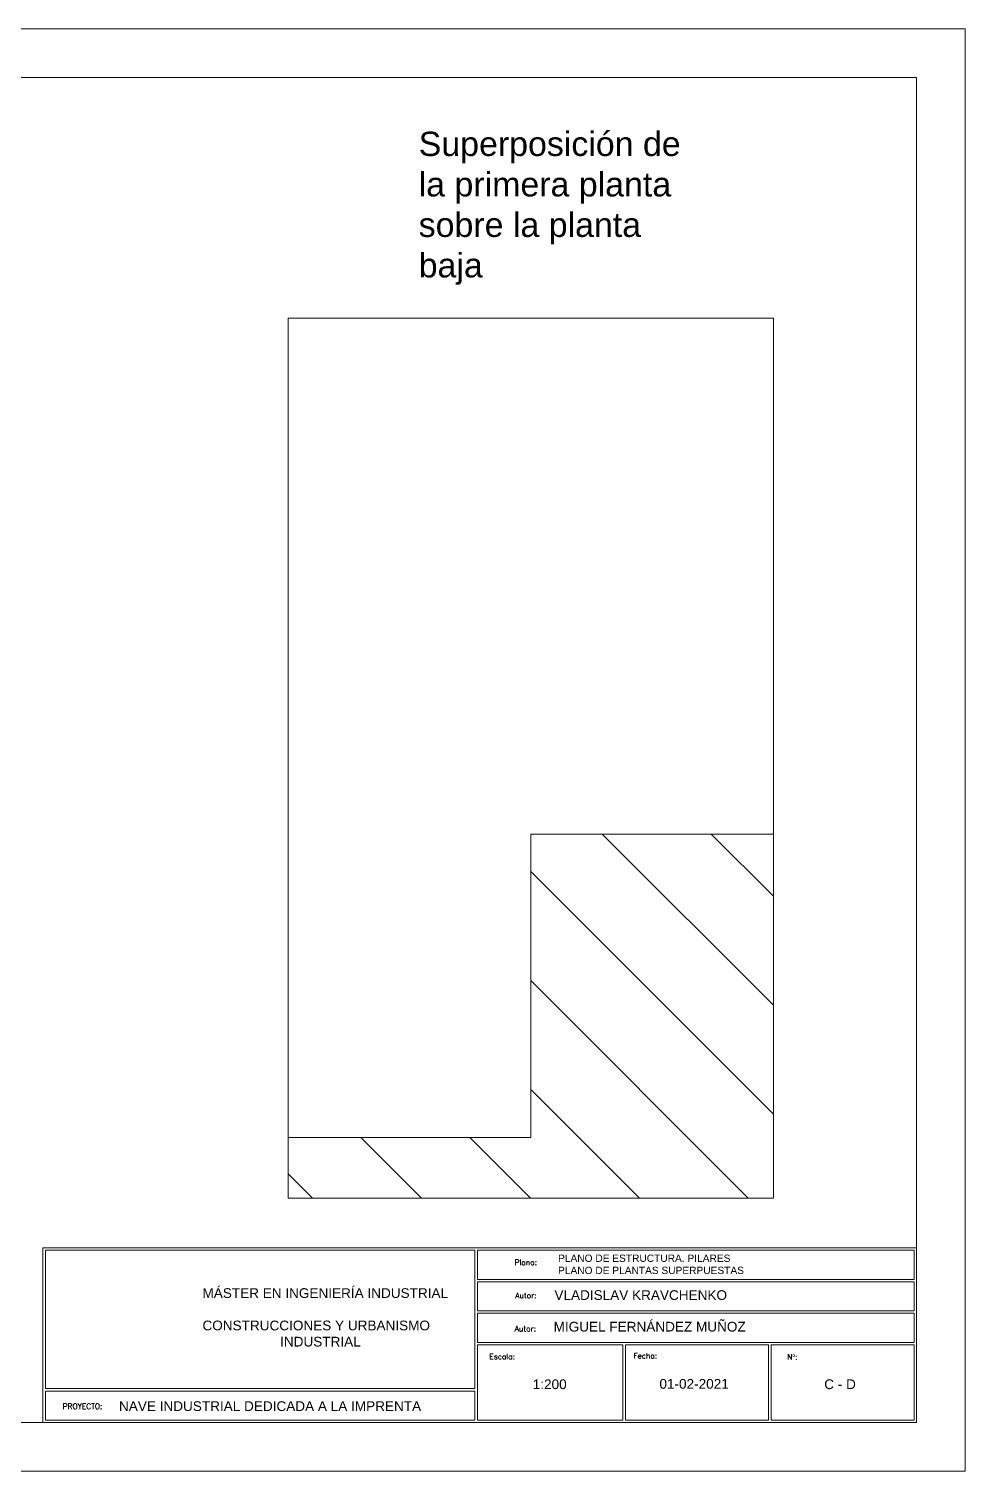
# Model space of a CAD drawing. Header units: inches. Extents: x 48 to 72981, y 3 to 49153.
# Drawn here: x 115.51 to 134.8, y 35.38 to 65.08 of the extents above; entities that cross this region are included whole.
import ezdxf

# ---------------------------------------------------------------- set-up
doc = ezdxf.new("R2010")
doc.units = ezdxf.units.IN
doc.layers.get('0').update_dxf_attribs({"lineweight": 9})
for name, color, linetype, lineweight in [('Plano1', 7, 'Continuous', 9), ('Plano2', 7, 'Continuous', 9), ('VG', 7, 'Continuous', 9)]:
    doc.layers.add(name, color=color, linetype=linetype, lineweight=lineweight)
doc.styles.get("Standard").update_dxf_attribs({"font": 'arial.ttf'})

# ---------------------------------------------------------------- blocks, each defined once
blk = doc.blocks.new('PLANTILLA')
for p, q in [((72903.71, 49199.611), (72885.71, 49199.611)), ((72885.71, 49199.611), (72885.71, 49196.011)), ((72885.76, 49196.711), (72885.76, 49199.561)), ((72885.76, 49199.561), (72894.61, 49199.561)), ((72894.61, 49199.561), (72894.61, 49198.911)), ((72894.66, 49199.561), (72903.66, 49199.561)), ((72894.66, 49198.961), (72894.66, 49199.561)), ((72903.66, 49199.561), (72903.66, 49198.961)), ((72903.71, 49196.011), (72903.71, 49199.611)), ((72903.66, 49198.961), (72894.66, 49198.961)), ((72894.61, 49198.911), (72894.61, 49198.261)), ((72894.66, 49198.911), (72903.66, 49198.911)), ((72894.66, 49198.311), (72894.66, 49198.911)), ((72903.66, 49198.911), (72903.66, 49198.311)), ((72894.61, 49198.261), (72894.61, 49197.611)), ((72903.66, 49198.311), (72894.66, 49198.311)), ((72894.66, 49198.261), (72903.66, 49198.261)), ((72894.66, 49197.661), (72894.66, 49198.261)), ((72903.66, 49198.261), (72903.66, 49197.661)), ((72894.61, 49197.611), (72894.61, 49196.711)), ((72903.66, 49197.661), (72894.66, 49197.661)), ((72894.66, 49197.611), (72897.66, 49197.611)), ((72894.66, 49197.611), (72894.66, 49196.061)), ((72897.66, 49196.061), (72897.66, 49197.611)), ((72897.71, 49197.611), (72900.66, 49197.611)), ((72897.71, 49196.061), (72897.71, 49197.611)), ((72900.66, 49196.061), (72900.66, 49197.611)), ((72900.71, 49197.611), (72903.66, 49197.611)), ((72900.71, 49196.061), (72900.71, 49197.611)), ((72903.66, 49197.611), (72903.66, 49196.061)), ((72885.76, 49196.711), (72894.61, 49196.711)), ((72885.76, 49196.061), (72885.76, 49196.661)), ((72894.61, 49196.661), (72885.76, 49196.661)), ((72894.61, 49196.661), (72894.61, 49196.061)), ((72885.71, 49196.011), (72903.71, 49196.011)), ((72894.61, 49196.061), (72885.76, 49196.061)), ((72897.66, 49196.061), (72894.66, 49196.061)), ((72900.66, 49196.061), (72897.71, 49196.061)), ((72903.66, 49196.061), (72900.71, 49196.061))]:
    blk.add_line(p, q)
at = {"layer": 'VG'}
for p, q in [((72904.71, 49224.711), (72862.71, 49224.711)), ((72904.71, 49195.011), (72904.71, 49224.711)), ((72864.71, 49223.711), (72903.71, 49223.711)), ((72903.71, 49223.711), (72903.71, 49196.011)), ((72903.71, 49196.011), (72864.71, 49196.011)), ((72862.71, 49195.011), (72904.71, 49195.011))]:
    blk.add_line(p, q, dxfattribs=at)
blk.add_lwpolyline([(72903.71, 49199.561), (72903.71, 49223.711), (72864.71, 49223.711), (72864.71, 49196.011), (72885.71, 49196.011), (72885.71, 49199.611)], dxfattribs=at)
at = {"char_height": 0.11204, "attachment_point": 1}
for s, insert in [('{\\Fsimplex8|c0;Plano:}', (72895.427, 49199.367)), ('{\\Fsimplex8|c0;Autor:}', (72895.441, 49198.685)), ('{\\Fsimplex8|c0;Autor:}', (72895.43, 49198.002)), ('{\\Fsimplex8|c0;Escala:}', (72894.907, 49197.426)), ('{\\Fsimplex8|c0;Fecha:}', (72897.875, 49197.443)), ('{\\Fsimplex8|c0;Nº:}', (72901.047, 49197.419)), ('{\\Fsimplex8|c0;PROYECTO:}', (72886.117, 49196.403))]:
    blk.add_mtext(s, dxfattribs=dict(at, insert=insert))
at = {"char_height": 0.2, "attachment_point": 1}
for s, width, insert in [('MÁSTER EN INGENIERÍA INDUSTRIAL\\P\\PCONSTRUCCIONES Y URBANISMO\\P^I^IINDUSTRIAL', 5.52485, (72888.996, 49198.778)), ('VLADISLAV KRAVCHENKO', 6.14205, (72896.248, 49198.737)), ('MIGUEL FERNÁNDEZ MUÑOZ', 6.14205, (72896.231, 49198.086)), ('01-02-2021', 2.08938, (72898.411, 49196.909)), ('NAVE INDUSTRIAL DEDICADA A LA IMPRENTA', 6.85352, (72887.276, 49196.45))]:
    blk.add_mtext_dynamic_manual_height_columns(s, width=width, gutter_width=1, heights=[0], dxfattribs=dict(at, insert=insert))

msp = doc.modelspace()

# ---------------------------------------------------------------- hatches: boundary and pattern name
at = {"layer": 'Plano1'}
h = msp.add_hatch(dxfattribs=at)
h.set_pattern_fill('ANSI31', color=256, scale=0.5, angle=90)
h.set_pattern_definition([(135, (193.06, -122.7495), (-1.122532, -1.122532), [])])
h.paths.add_polyline_path([(130.8514, 48.505), (125.8514, 48.505), (125.8514, 47.255), (125.8514, 42.255), (120.8514, 42.255), (120.8514, 41.005), (130.8514, 41.005)])

# ---------------------------------------------------------------- linework, layer by layer
msp.add_line((125.8514, 47.255), (125.8514, 48.505), dxfattribs=at)
at = {"layer": 'Plano2'}
for p, q in [((130.8514, 59.13), (120.8514, 59.13)), ((120.8514, 59.13), (120.8514, 41.005)), ((130.8514, 41.005), (130.8514, 59.13)), ((125.8514, 42.255), (125.8514, 47.255)), ((120.8514, 43.505), (120.8564, 43.505)), ((120.8514, 41.005), (130.8514, 41.005))]:
    msp.add_line(p, q, dxfattribs=at)
for points in [[(130.8514, 48.505), (125.8514, 48.505)], [(120.8514, 42.255), (125.8514, 42.255)]]:
    msp.add_lwpolyline(points, dxfattribs=at)

# ---------------------------------------------------------------- block references
msp.add_blockref('PLANTILLA', (-72769.907, -49159.6262))

# ---------------------------------------------------------------- texts
at = {"attachment_point": 1}
for s, width, insert, char_height in [('PLANO DE ESTRUCTURA. PILARES\\PPLANO DE PLANTAS SUPERPUESTAS', 7.513777, (126.4152, 39.8444), 0.15), ('1:200', 2.031377, (125.8937, 37.2745), 0.2), ('C - D', 2.031377, (131.8992, 37.2745), 0.2)]:
    msp.add_mtext_dynamic_manual_height_columns(s, width=width, gutter_width=1, heights=[0], dxfattribs=dict(at, insert=insert, char_height=char_height))
at = {"layer": 'Plano1', "insert": (123.5444, 62.9669), "char_height": 0.5, "attachment_point": 1}
msp.add_mtext_dynamic_manual_height_columns('Superposición de\\Pla primera planta\\Psobre la planta\\Pbaja', width=12.4245, gutter_width=1, heights=[10.6559], dxfattribs=at)

doc.saveas('drawing.dxf')
